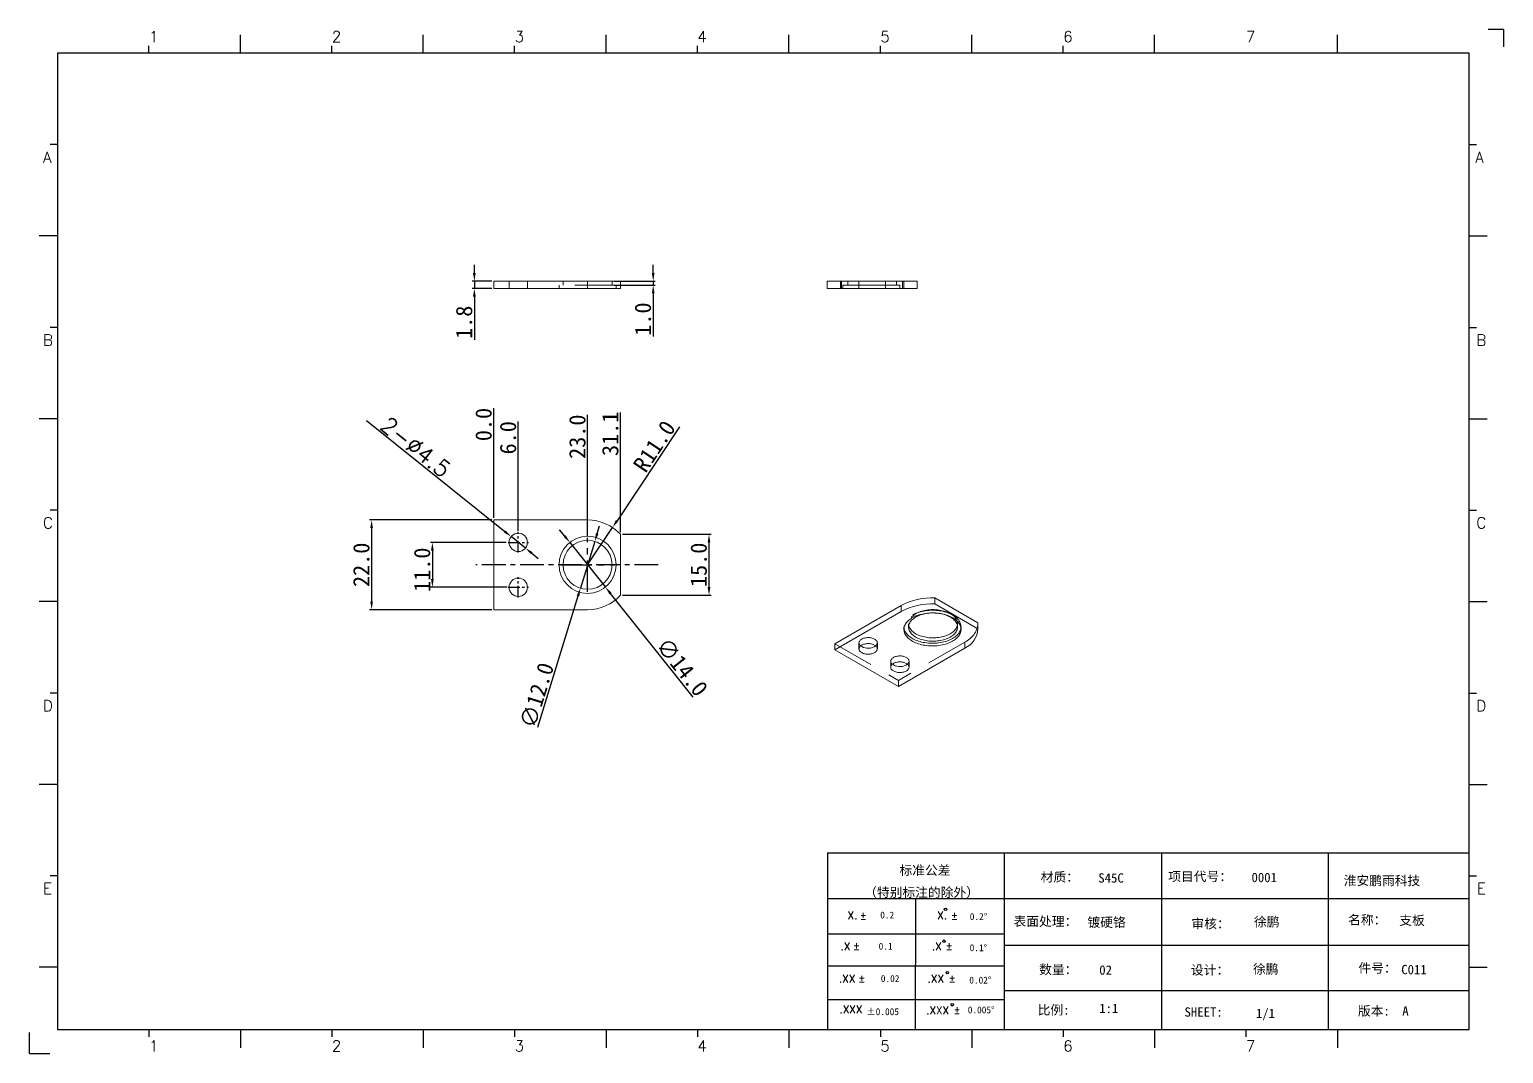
# Model space of a CAD drawing. Extents: x 83 to 30050, y -7164 to 695.
# Drawn here: x 9193 to 9554.4, y -1682.8 to -1431.7 of the extents above; entities that cross this region are included whole.
import ezdxf
from ezdxf.enums import TextEntityAlignment as Align

# ---------------------------------------------------------------- set-up
doc = ezdxf.new("R2010")
doc.units = 0
doc.header["$LTSCALE"] = 8
doc.header["$MEASUREMENT"] = 0
doc.header["$PDSIZE"] = 5
doc.linetypes.add('CENTER', pattern=[2, 1.25, -0.25, 0.25, -0.25])
doc.linetypes.add('HIDDEN', pattern=[1.905, 1.27, -0.635])
doc.layers.get('0').update_dxf_attribs({"linetype": 'CONTINUOUS'})
doc.layers.get('Defpoints').update_dxf_attribs({"linetype": 'CONTINUOUS'})
doc.layers.add('41', color=3, linetype='CONTINUOUS')
doc.layers.add('dim', color=82, linetype='CONTINUOUS', lineweight=9)
doc.styles.add('SIMPLEX', font='SIMPLEX')
doc.styles.get("Standard").update_dxf_attribs({"font": '', "height": 4})
doc.styles.get('Standard').set_extended_font_data('SimSun')
doc.dimstyles.new('ISO-25', dxfattribs={"dimtxt": 6, "dimasz": 2.5, "dimexe": 1.25, "dimexo": 0.625, "dimtad": 1, "dimdec": 1, "dimzin": 1, "dimdsep": 46, "dimtxsty": 'Standard', "dimcen": 2.5, "dimadec": 0, "dimazin": 0, "dimtm": 1e-09, "dimtfac": 1, "dimtdec": 1, "dimtmove": 0, "dimatfit": 3, "dimfxl": 1, "dimtolj": 1, "dimtzin": 0, "dimarcsym": 0})

# ---------------------------------------------------------------- blocks, each defined once
blk = doc.blocks.new('A$C0BB32EA6')
at = {"layer": '41'}
for p, q in [((90.21, 427.84), (90.21, 435.66)), ((168.4, 427.84), (168.4, 435.66)), ((168.4, 427.84), (168.4, 435.66)), ((168.4, 427.84), (168.4, 435.66)), ((246.58, 427.84), (246.58, 435.66)), ((246.58, 427.84), (246.58, 435.66)), ((324.77, 427.84), (324.77, 435.66)), ((402.96, 427.84), (402.96, 435.66)), ((481.15, 427.84), (481.15, 435.66)), ((559.34, 427.84), (559.34, 435.66)), ((51.11, 427.84), (51.11, 430.97)), ((129.3, 427.84), (129.3, 430.97)), ((129.3, 427.84), (129.3, 430.97)), ((129.3, 427.84), (129.3, 430.97)), ((207.49, 427.84), (207.49, 430.97)), ((207.49, 427.84), (207.49, 430.97)), ((285.68, 427.84), (285.68, 430.97)), ((363.87, 427.84), (363.87, 430.97)), ((442.06, 427.84), (442.06, 430.97)), ((615.63, 427.84), (12.02, 427.84)), ((12.02, 427.84), (12.02, 10.32)), ((615.63, 10.32), (615.63, 427.84)), ((12.02, 388.75), (8.89, 388.75)), ((615.63, 388.75), (618.76, 388.75)), ((12.02, 349.66), (4.2, 349.66)), ((615.63, 349.66), (623.45, 349.66)), ((12.02, 310.56), (8.89, 310.56)), ((615.63, 310.56), (618.76, 310.56)), ((12.02, 271.47), (4.2, 271.47)), ((615.63, 271.47), (623.45, 271.47)), ((12.02, 232.37), (8.89, 232.37)), ((615.63, 232.37), (618.76, 232.37)), ((12.02, 193.28), (4.2, 193.28)), ((615.63, 193.28), (623.45, 193.28)), ((12.02, 154.18), (8.89, 154.18)), ((615.63, 154.18), (618.76, 154.18)), ((12.02, 115.09), (4.2, 115.09)), ((615.63, 115.09), (623.45, 115.09)), ((341.34, 85.85), (615.63, 85.85)), ((341.34, 85.85), (341.34, 10.32)), ((416.87, 85.85), (416.87, 10.32)), ((484.16, 85.85), (484.16, 10.32)), ((555.4, 85.7), (555.4, 10.17)), ((12.02, 76), (8.89, 76)), ((615.63, 76), (618.76, 76)), ((615.63, 66.14), (341.34, 66.14)), ((378.86, 10.02), (379.1, 65.84)), ((341.34, 51.12), (416.87, 51.12)), ((615.63, 46.17), (416.87, 46.17)), ((12.02, 36.9), (4.2, 36.9)), ((341.34, 37.5), (401.12, 37.5)), ((341.34, 37.5), (416.87, 37.5)), ((615.63, 36.9), (623.45, 36.9)), ((615.63, 26.74), (416.87, 26.74)), ((341.34, 23.05), (401.87, 23.05)), ((341.34, 23.05), (401.87, 23.05)), ((341.34, 23.05), (401.87, 23.05)), ((341.34, 23.05), (401.87, 23.05)), ((341.34, 23.05), (401.87, 23.05)), ((341.34, 23.05), (416.87, 23.05)), ((12.02, 10.32), (615.63, 10.32)), ((51.11, 10.32), (51.11, 7.19)), ((90.21, 10.32), (90.21, 2.5)), ((129.3, 10.32), (129.3, 7.19)), ((168.4, 10.32), (168.4, 2.5)), ((207.49, 10.32), (207.49, 7.19)), ((246.58, 10.32), (246.58, 2.5)), ((285.68, 10.32), (285.68, 7.19)), ((324.77, 10.32), (324.77, 2.5)), ((326.34, 10.32), (401.87, 10.32)), ((363.87, 10.32), (363.87, 7.19)), ((402.96, 10.32), (402.96, 2.5)), ((442.06, 10.32), (442.06, 7.19)), ((481.15, 10.32), (481.15, 2.5)), ((520.24, 10.32), (520.24, 7.19)), ((559.34, 10.32), (559.34, 2.5))]:
    blk.add_line(p, q, dxfattribs=at)
at = {"layer": '41', "linetype": 'Continuous'}
for p, q in [((630.37, 437.94), (623.79, 437.94)), ((630.37, 437.94), (630.37, 430.59)), ((0, 0), (0, 8.98)), ((0, 0), (8.64, 0))]:
    blk.add_line(p, q, dxfattribs=at)
at = {"layer": '41'}
for centre in [(391.73, 61.61), (391.07, 48.04), (392.49, 34.54), (394.6, 20.83)]:
    blk.add_circle(centre, 0.516, dxfattribs=at)
at = {"layer": '41', "style": 'SIMPLEX'}
for s, height, p in [('1', 4.69, (51.11, 432.54)), ('2', 4.69, (129.3, 432.54)), ('3', 4.69, (207.49, 432.54)), ('4', 4.69, (285.68, 432.54)), ('5', 4.69, (363.87, 432.54)), ('6', 4.69, (442.06, 432.54)), ('7', 4.69, (520.24, 432.54)), ('A', 4.75, (5.76, 380.93)), ('A', 4.75, (618.27, 380.93)), ('B', 4.75, (5.76, 302.74)), ('B', 4.75, (618.72, 302.74)), ('C', 4.75, (5.76, 224.55)), ('C', 4.75, (618.72, 224.55)), ('D', 4.75, (5.76, 146.37)), ('D', 4.75, (618.72, 146.37)), ('E', 4.75, (5.76, 68.18)), ('E', 4.75, (618.95, 68.18)), ('X.', 3.284, (349.84, 57.49)), ('%%p', 3.284, (355.04, 57.36)), ('X.', 3.284, (388.21, 57.49)), ('%%p', 3.284, (394.07, 57.36)), ('.X', 3.284, (346.89, 44.16)), ('%%p', 3.284, (352.09, 44.33)), ('.X', 3.284, (385.9, 44.16)), ('%%p', 3.284, (391.76, 44.33)), ('.XX', 3.284, (346.2, 30.42)), ('%%p', 3.284, (354.44, 30.46)), ('.XX', 3.284, (384.11, 30.42)), ('%%p', 3.284, (393.01, 30.46)), ('.XXX', 3.284, (383.48, 16.83)), ('%%p', 3.284, (395.11, 16.95)), ('1', 4.69, (51.11, 0.87)), ('2', 4.69, (129.3, 0.87)), ('3', 4.69, (207.49, 0.87)), ('4', 4.69, (285.68, 0.87)), ('5', 4.69, (363.87, 0.87)), ('6', 4.69, (442.06, 0.87)), ('7', 4.69, (520.24, 0.87))]:
    blk.add_text(s, height=height, dxfattribs=at).set_placement(p)
at = {"layer": '41', "linetype": 'Continuous'}
for s, p in [('标准公差', (372.08, 76.36)), ('材质：', (432.42, 73.5)), ('项目代号：', (486.99, 73.71)), ('淮安鹏雨科技', (562.04, 71.96)), ('（特别标注的除外）', (356.94, 66.94)), ('表面处理：', (420.83, 54.55)), ('审核：', (496.9, 53.5)), ('名称：', (563.9, 55.18)), ('数量：', (431.79, 33.91)), ('设计：', (496.69, 33.7)), ('件号：', (568.32, 34.55)), ('比例:', (431.16, 16.65)), ('SHEET:', (493.95, 15.75)), ('1/1', (524.5, 15.18)), ('版本:', (568.11, 16.23))]:
    blk.add_text(s, height=4, dxfattribs=at).set_placement(p)
at = {"layer": '41'}
for s, p in [('0.2', (363.82, 57.75)), ('0.2%%D', (402.12, 57.11)), ('0.1', (363.14, 44.41)), ('0.1%%D', (402.07, 43.76)), ('0.02', (364.07, 30.58)), ('0.02%%D', (401.9, 29.93)), ('0.005%%D', (401.27, 17.16))]:
    blk.add_text(s, height=2.929, dxfattribs=at).set_placement(p)
at = {"layer": '41', "style": 'SIMPLEX'}
blk.add_text('.XXX', height=3.284, dxfattribs=at).set_placement((351.31, 18.87), align=Align.MIDDLE_CENTER)
at = {"layer": '41'}
blk.add_text('%%P0.005', height=2.929, dxfattribs=at).set_placement((364.87, 17.89), align=Align.MIDDLE_CENTER)
at = {"layer": '41', "linetype": 'Continuous'}
for tag, p in [('材质', (457.07, 73.08)), ('代号', (522.6, 73.29)), ('表面处理', (452.44, 54.13)), ('审核', (523.65, 54.34)), ('名称', (585.81, 54.97)), ('数量', (457.5, 33.7)), ('设计', (523.23, 34.13)), ('件号', (586.65, 33.91)), ('比例', (457.5, 17.28)), ('版本', (587.08, 16.23))]:
    blk.add_attdef(tag, p, '', height=4, dxfattribs=at)
blk = doc.blocks.new('*D411')
at = {"layer": 'Defpoints', "color": 0}
for p in [(9310.37, -1557.49), (9291.79, -1568.49), (9310.6, -1568.49)]:
    blk.add_point(p, dxfattribs=at)
at = {"layer": 'dim', "color": 0, "lineweight": -2}
for p, q in [((9309.88, -1557.49), (9291.29, -1557.49)), ((9291.79, -1559.49), (9291.79, -1566.49)), ((9310.1, -1568.49), (9291.29, -1568.49))]:
    blk.add_line(p, q, dxfattribs=at)
at = {"layer": 'dim', "color": 0}
for points in [[(9291.46, -1559.49), (9292.12, -1559.49), (9291.79, -1557.49)], [(9291.46, -1566.49), (9292.12, -1566.49), (9291.79, -1568.49)]]:
    blk.add_solid(points, dxfattribs=at)
at = {"layer": 'dim', "color": 0, "insert": (9289.29, -1564.2), "char_height": 4, "attachment_point": 5, "rotation": 90}
blk.add_mtext('\\A1;11.0', dxfattribs=at)
blk = doc.blocks.new('*D412')
at = {"layer": 'Defpoints', "color": 0}
for p in [(9306.85, -1551.99), (9276.89, -1573.99), (9306.85, -1573.99)]:
    blk.add_point(p, dxfattribs=at)
at = {"layer": 'dim', "color": 0, "lineweight": -2}
for p, q in [((9306.35, -1551.99), (9276.39, -1551.99)), ((9276.89, -1553.99), (9276.89, -1571.99)), ((9306.35, -1573.99), (9276.39, -1573.99))]:
    blk.add_line(p, q, dxfattribs=at)
at = {"layer": 'dim', "color": 0}
for points in [[(9276.56, -1553.99), (9277.22, -1553.99), (9276.89, -1551.99)], [(9276.56, -1571.99), (9277.22, -1571.99), (9276.89, -1573.99)]]:
    blk.add_solid(points, dxfattribs=at)
at = {"layer": 'dim', "color": 0, "insert": (9274.39, -1562.99), "char_height": 4, "attachment_point": 5, "rotation": 90}
blk.add_mtext('\\A1;22.0', dxfattribs=at)
blk = doc.blocks.new('*D413')
at = {"layer": 'Defpoints', "color": 0}
for p in [(9337.92, -1555.51), (9337.92, -1570.46), (9359.61, -1570.46)]:
    blk.add_point(p, dxfattribs=at)
at = {"layer": 'dim', "color": 0, "lineweight": -2}
for p, q in [((9338.42, -1555.51), (9360.11, -1555.51)), ((9359.61, -1557.51), (9359.61, -1568.46)), ((9338.42, -1570.46), (9360.11, -1570.46))]:
    blk.add_line(p, q, dxfattribs=at)
at = {"layer": 'dim', "color": 0}
for points in [[(9359.28, -1557.51), (9359.94, -1557.51), (9359.61, -1555.51)], [(9359.28, -1568.46), (9359.94, -1568.46), (9359.61, -1570.46)]]:
    blk.add_solid(points, dxfattribs=at)
at = {"layer": 'dim', "color": 0, "insert": (9357.11, -1562.99), "char_height": 4, "attachment_point": 5, "rotation": 90}
blk.add_mtext('\\A1;15.0', dxfattribs=at)
blk = doc.blocks.new('*D414')
at = {"layer": 'Defpoints', "color": 0}
for p in [(9306.85, -1533.08), (9306.85, -1551.99), (9306.85, -1551.99)]:
    blk.add_point(p, dxfattribs=at)
at = {"layer": 'dim', "color": 0, "lineweight": -2}
blk.add_line((9306.85, -1551.49), (9306.85, -1524.6), dxfattribs=at)
at = {"layer": 'dim', "color": 0, "insert": (9304.35, -1528.59), "char_height": 4, "attachment_point": 5, "rotation": 90}
blk.add_mtext('\\A1;0.0', dxfattribs=at)
blk = doc.blocks.new('*D415')
at = {"layer": 'Defpoints', "color": 0}
for p in [(9312.85, -1536.33), (9306.85, -1551.99), (9312.85, -1555.24)]:
    blk.add_point(p, dxfattribs=at)
at = {"layer": 'dim', "color": 0, "lineweight": -2}
blk.add_line((9312.85, -1554.74), (9312.85, -1527.85), dxfattribs=at)
at = {"layer": 'dim', "color": 0, "insert": (9310.35, -1531.84), "char_height": 4, "attachment_point": 5, "rotation": 90}
blk.add_mtext('\\A1;6.0', dxfattribs=at)
blk = doc.blocks.new('*D416')
at = {"layer": 'Defpoints', "color": 0}
for p in [(9329.85, -1537.48), (9306.85, -1551.99), (9329.85, -1556.39)]:
    blk.add_point(p, dxfattribs=at)
at = {"layer": 'dim', "color": 0, "lineweight": -2}
blk.add_line((9329.85, -1555.89), (9329.85, -1526.18), dxfattribs=at)
at = {"layer": 'dim', "color": 0, "insert": (9327.35, -1531.58), "char_height": 4, "attachment_point": 5, "rotation": 90}
blk.add_mtext('\\A1;23.0', dxfattribs=at)
blk = doc.blocks.new('*D417')
at = {"layer": 'Defpoints', "color": 0}
for p in [(9337.92, -1536.6), (9306.85, -1551.99), (9337.92, -1555.51)]:
    blk.add_point(p, dxfattribs=at)
at = {"layer": 'dim', "color": 0, "lineweight": -2}
blk.add_line((9337.92, -1555.01), (9337.92, -1525.63), dxfattribs=at)
at = {"layer": 'dim', "color": 0, "insert": (9335.42, -1530.87), "char_height": 4, "attachment_point": 5, "rotation": 90}
blk.add_mtext('\\A1;31.1', dxfattribs=at)
blk = doc.blocks.new('*D418')
at = {"layer": 'Defpoints', "color": 0}
for p in [(9335.95, -1553.83), (9329.85, -1562.99)]:
    blk.add_point(p, dxfattribs=at)
at = {"layer": 'dim', "color": 0, "lineweight": -2}
for p, q in [((9352.4, -1529.18), (9337.06, -1552.17)), ((9329.85, -1562.99), (9335.95, -1553.83))]:
    blk.add_line(p, q, dxfattribs=at)
at = {"layer": 'dim', "color": 0}
blk.add_solid([(9336.79, -1551.99), (9337.34, -1552.35), (9335.95, -1553.83)], dxfattribs=at)
at = {"layer": 'dim', "color": 0, "insert": (9346.22, -1533.93), "char_height": 4, "attachment_point": 5, "rotation": 56.3016}
blk.add_mtext('\\A1;R11.0', dxfattribs=at)
blk = doc.blocks.new('*D419')
at = {"layer": 'Defpoints', "color": 0}
for p in [(9302.08, -1495.24), (9306.85, -1493.44), (9306.85, -1495.24)]:
    blk.add_point(p, dxfattribs=at)
at = {"layer": 'dim', "color": 0, "lineweight": -2}
for p, q in [((9302.08, -1491.44), (9302.08, -1489.44)), ((9306.35, -1493.44), (9301.58, -1493.44)), ((9306.35, -1495.24), (9301.58, -1495.24)), ((9302.08, -1493.44), (9302.08, -1495.24)), ((9302.08, -1497.24), (9302.08, -1507.8))]:
    blk.add_line(p, q, dxfattribs=at)
at = {"layer": 'dim', "color": 0}
for points in [[(9301.74, -1491.44), (9302.41, -1491.44), (9302.08, -1493.44)], [(9301.74, -1497.24), (9302.41, -1497.24), (9302.08, -1495.24)]]:
    blk.add_solid(points, dxfattribs=at)
at = {"layer": 'dim', "color": 0, "insert": (9299.58, -1503.52), "char_height": 4, "attachment_point": 5, "rotation": 90}
blk.add_mtext('\\A1;1.8', dxfattribs=at)
blk = doc.blocks.new('*D420')
at = {"layer": 'Defpoints', "color": 0}
for p in [(9335.85, -1493.44), (9335.85, -1494.44), (9345.93, -1494.44)]:
    blk.add_point(p, dxfattribs=at)
at = {"layer": 'dim', "color": 0, "lineweight": -2}
for p, q in [((9345.93, -1491.44), (9345.93, -1489.44)), ((9336.35, -1493.44), (9346.43, -1493.44)), ((9336.35, -1494.44), (9346.43, -1494.44)), ((9345.93, -1493.44), (9345.93, -1494.44)), ((9345.93, -1496.44), (9345.93, -1507.04))]:
    blk.add_line(p, q, dxfattribs=at)
at = {"layer": 'dim', "color": 0}
for points in [[(9345.6, -1491.44), (9346.26, -1491.44), (9345.93, -1493.44)], [(9345.6, -1496.44), (9346.26, -1496.44), (9345.93, -1494.44)]]:
    blk.add_solid(points, dxfattribs=at)
at = {"layer": 'dim', "color": 0, "insert": (9343.43, -1502.74), "char_height": 4, "attachment_point": 5, "rotation": 90}
blk.add_mtext('\\A1;1.0', dxfattribs=at)
blk = doc.blocks.new('*D421')
at = {"layer": 'Defpoints', "color": 0}
for p in [(9311.1, -1556.08), (9314.6, -1558.89)]:
    blk.add_point(p, dxfattribs=at)
at = {"layer": 'dim', "color": 0, "lineweight": -2}
for p, q in [((9275.62, -1527.61), (9309.54, -1554.83)), ((9314.6, -1558.89), (9311.1, -1556.08)), ((9316.16, -1560.15), (9317.72, -1561.4))]:
    blk.add_line(p, q, dxfattribs=at)
at = {"layer": 'dim', "color": 0}
for points in [[(9309.74, -1554.57), (9309.33, -1555.09), (9311.1, -1556.08)], [(9316.37, -1559.89), (9315.96, -1560.41), (9314.6, -1558.89)]]:
    blk.add_solid(points, dxfattribs=at)
at = {"layer": 'dim', "color": 0, "insert": (9286.31, -1532.99), "char_height": 4, "attachment_point": 5, "rotation": 321.256}
blk.add_mtext('\\A1;{\\Ftxt,bigfont|c134; 2-∅4.5}', dxfattribs=at)
blk = doc.blocks.new('*D422')
at = {"layer": 'Defpoints', "color": 0}
for p in [(9325.49, -1557.51), (9334.21, -1568.46)]:
    blk.add_point(p, dxfattribs=at)
at = {"layer": 'dim', "color": 0, "lineweight": -2}
for p, q in [((9324.24, -1555.95), (9322.99, -1554.38)), ((9325.49, -1557.51), (9334.21, -1568.46)), ((9355.7, -1595.43), (9335.46, -1570.02))]:
    blk.add_line(p, q, dxfattribs=at)
at = {"layer": 'dim', "color": 0}
for points in [[(9324.5, -1555.74), (9323.98, -1556.16), (9325.49, -1557.51)], [(9335.72, -1569.82), (9335.2, -1570.23), (9334.21, -1568.46)]]:
    blk.add_solid(points, dxfattribs=at)
at = {"layer": 'dim', "color": 0, "insert": (9353.02, -1588.05), "char_height": 4, "attachment_point": 5, "rotation": 308.5533}
blk.add_mtext('\\A1;∅14.0', dxfattribs=at)
blk = doc.blocks.new('*D423')
at = {"layer": 'Defpoints', "color": 0}
for p in [(9331.61, -1557.25), (9328.09, -1568.72)]:
    blk.add_point(p, dxfattribs=at)
at = {"layer": 'dim', "color": 0, "lineweight": -2}
for p, q in [((9332.2, -1555.34), (9332.79, -1553.43)), ((9331.61, -1557.25), (9328.09, -1568.72)), ((9317.61, -1602.83), (9327.5, -1570.63))]:
    blk.add_line(p, q, dxfattribs=at)
at = {"layer": 'dim', "color": 0}
for points in [[(9331.88, -1555.24), (9332.52, -1555.44), (9331.61, -1557.25)], [(9327.18, -1570.54), (9327.82, -1570.73), (9328.09, -1568.72)]]:
    blk.add_solid(points, dxfattribs=at)
at = {"layer": 'dim', "color": 0, "insert": (9317.41, -1594.98), "char_height": 4, "attachment_point": 5, "rotation": 72.9284}
blk.add_mtext('\\A1;∅12.0', dxfattribs=at)

msp = doc.modelspace()

# ---------------------------------------------------------------- linework, layer by layer
at = {"color": 7, "linetype": 'Continuous', "lineweight": 15}
for p, q in [((9306.85, -1495.24), (9306.85, -1493.44)), ((9306.85, -1493.44), (9329.85, -1493.44)), ((9329.85, -1495.24), (9306.85, -1495.24)), ((9329.85, -1493.44), (9329.85, -1495.24)), ((9337.916, -1493.44), (9329.85, -1493.44)), ((9337.916, -1495.24), (9329.85, -1495.24)), ((9337.916, -1495.24), (9337.916, -1493.44)), ((9388.609, -1493.44), (9388.609, -1495.24)), ((9392.13, -1493.44), (9388.609, -1493.44)), ((9392.13, -1495.24), (9388.609, -1495.24)), ((9392.13, -1495.24), (9392.13, -1493.44)), ((9392.13, -1493.44), (9407.088, -1493.44)), ((9392.13, -1495.24), (9407.088, -1495.24)), ((9407.088, -1493.44), (9407.088, -1495.24)), ((9410.609, -1493.44), (9407.088, -1493.44)), ((9410.609, -1495.24), (9407.088, -1495.24)), ((9410.609, -1493.44), (9410.609, -1495.24)), ((9306.85, -1573.986), (9306.85, -1551.986)), ((9329.85, -1551.986), (9306.85, -1551.986)), ((9337.916, -1555.507), (9337.916, -1570.464)), ((9414.957, -1572.561), (9414.957, -1571.091)), ((9414.957, -1571.091), (9425.534, -1577.197)), ((9306.85, -1573.986), (9329.85, -1573.986)), ((9390.5, -1582.335), (9406.764, -1572.946)), ((9406.764, -1574.416), (9390.5, -1583.805)), ((9406.764, -1572.946), (9406.764, -1574.416)), ((9414.957, -1572.561), (9425.534, -1578.666)), ((9425.534, -1577.197), (9425.534, -1578.666)), ((9425.542, -1577.437), (9425.534, -1577.197)), ((9425.542, -1578.906), (9425.542, -1577.437)), ((9390.5, -1583.805), (9390.5, -1582.335)), ((9406.057, -1592.785), (9390.5, -1583.805)), ((9406.057, -1592.785), (9422.32, -1583.397))]:
    msp.add_line(p, q, dxfattribs=at)
at = {"color": 7, "linetype": 'HIDDEN', "lineweight": 0}
for p, q in [((9310.6, -1493.44), (9310.6, -1495.24)), ((9315.1, -1495.24), (9315.1, -1493.44)), ((9336.85, -1494.44), (9322.85, -1494.44)), ((9322.85, -1494.44), (9322.85, -1495.24)), ((9323.85, -1493.44), (9323.85, -1494.44)), ((9329.85, -1493.44), (9329.85, -1495.24)), ((9335.85, -1494.44), (9335.85, -1493.44)), ((9336.85, -1495.24), (9336.85, -1494.44)), ((9391.859, -1493.44), (9391.859, -1495.24)), ((9399.414, -1494.44), (9392.414, -1494.44)), ((9392.414, -1494.44), (9392.414, -1495.24)), ((9393.609, -1493.44), (9393.609, -1494.44)), ((9396.359, -1495.24), (9396.359, -1493.44)), ((9406.414, -1494.44), (9399.414, -1494.44)), ((9402.859, -1493.44), (9402.859, -1495.24)), ((9405.609, -1494.44), (9405.609, -1493.44)), ((9406.414, -1495.24), (9406.414, -1494.44)), ((9407.359, -1495.24), (9407.359, -1493.44)), ((9407.404, -1578.174), (9407.404, -1578.827)), ((9408.542, -1577.437), (9408.542, -1578.253)), ((9420.542, -1578.253), (9420.542, -1577.437)), ((9421.404, -1578.827), (9421.404, -1578.174)), ((9390.5, -1582.335), (9406.057, -1591.316)), ((9396.382, -1582.131), (9396.382, -1583.601)), ((9400.882, -1583.601), (9400.882, -1582.131)), ((9422.32, -1581.927), (9406.057, -1591.316)), ((9422.32, -1581.927), (9422.32, -1583.397)), ((9404.16, -1586.621), (9404.16, -1588.091)), ((9408.66, -1588.091), (9408.66, -1586.621)), ((9406.057, -1591.316), (9406.057, -1592.785))]:
    msp.add_line(p, q, dxfattribs=at)
at = {"color": 1, "linetype": 'CENTER', "ltscale": 0.28575}
for p, q in [((9310.375, -1557.486), (9315.325, -1557.486)), ((9312.85, -1559.961), (9312.85, -1555.011)), ((9312.85, -1570.961), (9312.85, -1566.011)), ((9310.375, -1568.486), (9315.325, -1568.486))]:
    msp.add_line(p, q, dxfattribs=at)
at = {"color": 1, "linetype": 'CENTER', "ltscale": 0.762}
for p, q in [((9329.85, -1569.586), (9329.85, -1556.386)), ((9323.25, -1562.986), (9336.45, -1562.986))]:
    msp.add_line(p, q, dxfattribs=at)
at = {"color": 1, "linetype": 'CENTER', "ltscale": 0.5842}
msp.add_line((9347.161, -1562.986), (9302.405, -1562.986), dxfattribs=at)
at = {"color": 7, "linetype": 'HIDDEN', "lineweight": 0, "flags": 128}
for points in [[(9419.354, -1575.316), (9419.043, -1575.147), (9418.715, -1574.99), (9418.37, -1574.844), (9418.011, -1574.71), (9417.639, -1574.59), (9417.254, -1574.483), (9416.859, -1574.389), (9416.455, -1574.31), (9416.043, -1574.245), (9415.625, -1574.194), (9415.203, -1574.159), (9414.777, -1574.138), (9414.351, -1574.133), (9413.924, -1574.142), (9413.499, -1574.166), (9413.078, -1574.206), (9412.661, -1574.26), (9412.251, -1574.328), (9411.849, -1574.411), (9411.456, -1574.508), (9411.075, -1574.619), (9410.706, -1574.743), (9410.35, -1574.879), (9410.01, -1575.028), (9409.686, -1575.188), (9409.379, -1575.36), (9409.092, -1575.542), (9408.824, -1575.734), (9408.576, -1575.935), (9408.351, -1576.144), (9408.148, -1576.361), (9407.968, -1576.584), (9407.812, -1576.814), (9407.681, -1577.048), (9407.574, -1577.287), (9407.494, -1577.529), (9407.438, -1577.774), (9407.409, -1578.019), (9407.406, -1578.266), (9407.427, -1578.5)], [(9418.785, -1574.987), (9418.495, -1574.831), (9418.188, -1574.686), (9417.865, -1574.553), (9417.528, -1574.432), (9417.177, -1574.325), (9416.815, -1574.231), (9416.443, -1574.151), (9416.063, -1574.086), (9415.676, -1574.035), (9415.284, -1573.999), (9414.889, -1573.979), (9414.492, -1573.973), (9414.096, -1573.982), (9413.701, -1574.007), (9413.311, -1574.047), (9412.925, -1574.101), (9412.547, -1574.17), (9412.177, -1574.253), (9411.818, -1574.35), (9411.471, -1574.461), (9411.137, -1574.585), (9410.818, -1574.721), (9410.515, -1574.869), (9410.23, -1575.028), (9409.963, -1575.198), (9409.717, -1575.378), (9409.492, -1575.566), (9409.289, -1575.763), (9409.109, -1575.967), (9408.952, -1576.177), (9408.82, -1576.393), (9408.714, -1576.614), (9408.632, -1576.838), (9408.577, -1577.065), (9408.547, -1577.293), (9408.544, -1577.522), (9408.567, -1577.751), (9408.584, -1577.845)], [(9396.777, -1582.866), (9396.736, -1582.83), (9396.616, -1582.708), (9396.52, -1582.579), (9396.449, -1582.444), (9396.403, -1582.306), (9396.383, -1582.166), (9396.389, -1582.026), (9396.422, -1581.886), (9396.481, -1581.75), (9396.565, -1581.618), (9396.673, -1581.492), (9396.805, -1581.373), (9396.957, -1581.264), (9397.129, -1581.164), (9397.319, -1581.076), (9397.525, -1581), (9397.743, -1580.938), (9397.972, -1580.889), (9398.208, -1580.855), (9398.449, -1580.836), (9398.693, -1580.833), (9398.936, -1580.844), (9399.175, -1580.87), (9399.408, -1580.912), (9399.632, -1580.967), (9399.844, -1581.036), (9400.042, -1581.119), (9400.223, -1581.212), (9400.386, -1581.317), (9400.528, -1581.431), (9400.648, -1581.554), (9400.744, -1581.683), (9400.815, -1581.817), (9400.861, -1581.956), (9400.881, -1582.096), (9400.875, -1582.236), (9400.842, -1582.376), (9400.783, -1582.512), (9400.699, -1582.644), (9400.591, -1582.77), (9400.487, -1582.866)], [(9404.555, -1587.356), (9404.514, -1587.321), (9404.394, -1587.198), (9404.298, -1587.069), (9404.227, -1586.935), (9404.181, -1586.797), (9404.161, -1586.656), (9404.168, -1586.516), (9404.2, -1586.376), (9404.259, -1586.24), (9404.343, -1586.108), (9404.452, -1585.982), (9404.583, -1585.863), (9404.735, -1585.754), (9404.908, -1585.654), (9405.098, -1585.566), (9405.303, -1585.49), (9405.521, -1585.428), (9405.75, -1585.379), (9405.986, -1585.346), (9406.228, -1585.327), (9406.471, -1585.323), (9406.714, -1585.334), (9406.953, -1585.361), (9407.186, -1585.402), (9407.41, -1585.458), (9407.622, -1585.527), (9407.82, -1585.609), (9408.001, -1585.703), (9408.164, -1585.807), (9408.306, -1585.922), (9408.426, -1586.044), (9408.522, -1586.173), (9408.594, -1586.308), (9408.64, -1586.446), (9408.659, -1586.586), (9408.653, -1586.727), (9408.62, -1586.866), (9408.561, -1587.002), (9408.477, -1587.134), (9408.369, -1587.26), (9408.265, -1587.356)]]:
    msp.add_lwpolyline(points, dxfattribs=at)
at = {"color": 7, "linetype": 'Continuous', "lineweight": 15, "flags": 128}
for points in [[(9419.354, -1575.969), (9419.043, -1575.8), (9418.715, -1575.643), (9418.37, -1575.497), (9418.011, -1575.364), (9417.639, -1575.243), (9417.254, -1575.136), (9416.859, -1575.042), (9416.455, -1574.963), (9416.043, -1574.898), (9415.625, -1574.848), (9415.203, -1574.812), (9414.777, -1574.791), (9414.351, -1574.786), (9413.924, -1574.795), (9413.499, -1574.82), (9413.078, -1574.859), (9412.661, -1574.913), (9412.251, -1574.982), (9411.849, -1575.065), (9411.456, -1575.161), (9411.075, -1575.272), (9410.706, -1575.396), (9410.35, -1575.532), (9410.01, -1575.681), (9409.686, -1575.842), (9409.379, -1576.013), (9409.092, -1576.195), (9408.824, -1576.387), (9408.576, -1576.588), (9408.351, -1576.797), (9408.148, -1577.014), (9407.968, -1577.238), (9407.812, -1577.467), (9407.681, -1577.702), (9407.574, -1577.94), (9407.494, -1578.182), (9407.438, -1578.427), (9407.409, -1578.673), (9407.406, -1578.919), (9407.429, -1579.165), (9407.477, -1579.41), (9407.552, -1579.653), (9407.652, -1579.892), (9407.777, -1580.128), (9407.927, -1580.359), (9408.101, -1580.584), (9408.298, -1580.803), (9408.518, -1581.014), (9408.76, -1581.217), (9409.023, -1581.411), (9409.306, -1581.596), (9409.607, -1581.77), (9409.927, -1581.933), (9410.264, -1582.085), (9410.615, -1582.225), (9410.981, -1582.352), (9411.36, -1582.466), (9411.75, -1582.566), (9412.15, -1582.652), (9412.558, -1582.725), (9412.973, -1582.782), (9413.393, -1582.825), (9413.818, -1582.854), (9414.244, -1582.867), (9414.671, -1582.865), (9415.097, -1582.848), (9415.52, -1582.816), (9415.939, -1582.769), (9416.353, -1582.708), (9416.759, -1582.632), (9417.157, -1582.542), (9417.544, -1582.438), (9417.919, -1582.321), (9418.282, -1582.191), (9418.63, -1582.048), (9418.962, -1581.894), (9419.278, -1581.727), (9419.575, -1581.55), (9419.853, -1581.363), (9420.111, -1581.167), (9420.347, -1580.962), (9420.562, -1580.749), (9420.753, -1580.528), (9420.921, -1580.302), (9421.065, -1580.07), (9421.184, -1579.833), (9421.277, -1579.592), (9421.345, -1579.349), (9421.388, -1579.104), (9421.404, -1578.858), (9421.394, -1578.611), (9421.358, -1578.366), (9421.297, -1578.122), (9421.209, -1577.88), (9421.097, -1577.643), (9420.959, -1577.409), (9420.797, -1577.181), (9420.612, -1576.959), (9420.403, -1576.744), (9420.172, -1576.537), (9419.919, -1576.338), (9419.646, -1576.149), (9419.354, -1575.969)], [(9414.854, -1574.794), (9414.492, -1574.79), (9414.096, -1574.799), (9413.701, -1574.824), (9413.311, -1574.863), (9412.925, -1574.917), (9412.547, -1574.986), (9412.177, -1575.07), (9411.818, -1575.167), (9411.471, -1575.278), (9411.137, -1575.401), (9410.818, -1575.537), (9410.515, -1575.685), (9410.23, -1575.845), (9409.963, -1576.015), (9409.717, -1576.194), (9409.492, -1576.383), (9409.289, -1576.579), (9409.109, -1576.784), (9408.952, -1576.994), (9408.82, -1577.21), (9408.714, -1577.431), (9408.632, -1577.655), (9408.577, -1577.882), (9408.547, -1578.11), (9408.544, -1578.339), (9408.567, -1578.568), (9408.616, -1578.795), (9408.691, -1579.02), (9408.791, -1579.241), (9408.917, -1579.459), (9409.067, -1579.671), (9409.242, -1579.876), (9409.439, -1580.075), (9409.659, -1580.266), (9409.9, -1580.448), (9410.161, -1580.62), (9410.442, -1580.782), (9410.74, -1580.933), (9411.055, -1581.072), (9411.386, -1581.199), (9411.73, -1581.313), (9412.086, -1581.413), (9412.454, -1581.5), (9412.83, -1581.573), (9413.214, -1581.631), (9413.603, -1581.674), (9413.997, -1581.703), (9414.393, -1581.716), (9414.79, -1581.714), (9415.186, -1581.697), (9415.578, -1581.665), (9415.967, -1581.618), (9416.349, -1581.556), (9416.723, -1581.48), (9417.088, -1581.39), (9417.441, -1581.286), (9417.782, -1581.168), (9418.109, -1581.038), (9418.42, -1580.896), (9418.714, -1580.743), (9418.99, -1580.578), (9419.246, -1580.403), (9419.482, -1580.219), (9419.696, -1580.026), (9419.888, -1579.826), (9420.056, -1579.618), (9420.201, -1579.405), (9420.32, -1579.186), (9420.414, -1578.964), (9420.483, -1578.738), (9420.525, -1578.511), (9420.542, -1578.282), (9420.532, -1578.053), (9420.496, -1577.825), (9420.434, -1577.598), (9420.346, -1577.375), (9420.233, -1577.156), (9420.095, -1576.941), (9419.932, -1576.732), (9419.746, -1576.53), (9419.538, -1576.335), (9419.307, -1576.148), (9419.056, -1575.971), (9418.785, -1575.804), (9418.785, -1575.804)], [(9407.427, -1578.5), (9407.429, -1578.512), (9407.477, -1578.757), (9407.552, -1579), (9407.652, -1579.239), (9407.777, -1579.475), (9407.927, -1579.706), (9408.101, -1579.931), (9408.298, -1580.149), (9408.518, -1580.361), (9408.76, -1580.564), (9409.023, -1580.758), (9409.306, -1580.942), (9409.607, -1581.117), (9409.927, -1581.28), (9410.264, -1581.432), (9410.615, -1581.572), (9410.981, -1581.699), (9411.36, -1581.812), (9411.75, -1581.913), (9412.15, -1581.999), (9412.558, -1582.071), (9412.973, -1582.129), (9413.393, -1582.172), (9413.818, -1582.2), (9414.244, -1582.213), (9414.671, -1582.212), (9415.097, -1582.195), (9415.52, -1582.163), (9415.939, -1582.116), (9416.353, -1582.055), (9416.759, -1581.979), (9417.157, -1581.889), (9417.544, -1581.785), (9417.919, -1581.668), (9418.282, -1581.538), (9418.63, -1581.395), (9418.962, -1581.24), (9419.278, -1581.074), (9419.575, -1580.897), (9419.853, -1580.71), (9420.111, -1580.514), (9420.347, -1580.309), (9420.562, -1580.095), (9420.753, -1579.875), (9420.921, -1579.648), (9421.065, -1579.416), (9421.184, -1579.18), (9421.277, -1578.939), (9421.345, -1578.696), (9421.381, -1578.5)], [(9408.584, -1577.845), (9408.616, -1577.978), (9408.691, -1578.203), (9408.791, -1578.425), (9408.917, -1578.642), (9409.067, -1578.854), (9409.242, -1579.06), (9409.439, -1579.259), (9409.659, -1579.449), (9409.9, -1579.631), (9410.161, -1579.803), (9410.442, -1579.965), (9410.74, -1580.116), (9411.055, -1580.256), (9411.386, -1580.382), (9411.73, -1580.496), (9412.086, -1580.597), (9412.454, -1580.684), (9412.83, -1580.756), (9413.214, -1580.814), (9413.603, -1580.858), (9413.997, -1580.886), (9414.393, -1580.899), (9414.79, -1580.897), (9415.186, -1580.88), (9415.578, -1580.848), (9415.967, -1580.801), (9416.349, -1580.74), (9416.723, -1580.663), (9417.088, -1580.573), (9417.441, -1580.469), (9417.782, -1580.352), (9418.109, -1580.222), (9418.42, -1580.08), (9418.714, -1579.926), (9418.99, -1579.761), (9419.246, -1579.587), (9419.482, -1579.402), (9419.696, -1579.21), (9419.888, -1579.009), (9420.056, -1578.802), (9420.201, -1578.588), (9420.32, -1578.37), (9420.414, -1578.147), (9420.483, -1577.922), (9420.5, -1577.845)], [(9397.041, -1584.519), (9396.878, -1584.414), (9396.736, -1584.3), (9396.616, -1584.178), (9396.52, -1584.049), (9396.449, -1583.914), (9396.403, -1583.776), (9396.383, -1583.636), (9396.389, -1583.495), (9396.422, -1583.356), (9396.481, -1583.219), (9396.565, -1583.087), (9396.673, -1582.961), (9396.805, -1582.843), (9396.957, -1582.733), (9397.129, -1582.634), (9397.319, -1582.546), (9397.525, -1582.47), (9397.743, -1582.408), (9397.972, -1582.359), (9398.208, -1582.325), (9398.449, -1582.306), (9398.693, -1582.302), (9398.936, -1582.314), (9399.175, -1582.34), (9399.408, -1582.381), (9399.632, -1582.437), (9399.844, -1582.506), (9400.042, -1582.588), (9400.223, -1582.682), (9400.386, -1582.787), (9400.528, -1582.901), (9400.648, -1583.024), (9400.744, -1583.153), (9400.815, -1583.287), (9400.861, -1583.425), (9400.881, -1583.566), (9400.875, -1583.706), (9400.842, -1583.845), (9400.783, -1583.982), (9400.699, -1584.114), (9400.591, -1584.24), (9400.459, -1584.358), (9400.307, -1584.468), (9400.135, -1584.568), (9399.945, -1584.656), (9399.739, -1584.731), (9399.521, -1584.794), (9399.292, -1584.842), (9399.056, -1584.876), (9398.815, -1584.895), (9398.571, -1584.899), (9398.328, -1584.888), (9398.089, -1584.861), (9397.856, -1584.82), (9397.632, -1584.764), (9397.42, -1584.695), (9397.222, -1584.613), (9397.041, -1584.519)], [(9397.041, -1583.049), (9396.878, -1582.945), (9396.777, -1582.866)], [(9404.819, -1589.009), (9404.656, -1588.905), (9404.514, -1588.79), (9404.394, -1588.668), (9404.298, -1588.539), (9404.227, -1588.404), (9404.181, -1588.266), (9404.161, -1588.126), (9404.168, -1587.986), (9404.2, -1587.846), (9404.259, -1587.71), (9404.343, -1587.578), (9404.452, -1587.452), (9404.583, -1587.333), (9404.735, -1587.224), (9404.908, -1587.124), (9405.098, -1587.036), (9405.303, -1586.96), (9405.521, -1586.898), (9405.75, -1586.849), (9405.986, -1586.815), (9406.228, -1586.796), (9406.471, -1586.793), (9406.714, -1586.804), (9406.953, -1586.83), (9407.186, -1586.872), (9407.41, -1586.927), (9407.622, -1586.997), (9407.82, -1587.079), (9408.001, -1587.172), (9408.164, -1587.277), (9408.306, -1587.391), (9408.426, -1587.514), (9408.522, -1587.643), (9408.594, -1587.777), (9408.64, -1587.916), (9408.659, -1588.056), (9408.653, -1588.196), (9408.62, -1588.336), (9408.561, -1588.472), (9408.477, -1588.604), (9408.369, -1588.73), (9408.238, -1588.849), (9408.085, -1588.958), (9407.913, -1589.058), (9407.723, -1589.146), (9407.518, -1589.222), (9407.299, -1589.284), (9407.071, -1589.333), (9406.834, -1589.367), (9406.593, -1589.386), (9406.349, -1589.389), (9406.106, -1589.378), (9405.867, -1589.351), (9405.634, -1589.31), (9405.41, -1589.255), (9405.198, -1589.185), (9405.001, -1589.103), (9404.819, -1589.009)], [(9404.819, -1587.54), (9404.656, -1587.435), (9404.555, -1587.356)]]:
    msp.add_lwpolyline(points, dxfattribs=at)
at = {"color": 7, "linetype": 'Continuous', "lineweight": 15}
for centre, radius in [((9312.85, -1557.486), 2.25), ((9329.85, -1562.986), 7), ((9329.85, -1562.986), 6), ((9312.85, -1568.486), 2.25)]:
    msp.add_circle(centre, radius, dxfattribs=at)
for centre, radius, start, end in [((9329.85, -1562.986), 11, 42.83509, 90), ((9329.85, -1562.986), 11, 270, 317.16491), ((9414.283, -1587.132), 16.055, 87.59174, 117.9261), ((9414.283, -1588.602), 16.055, 87.59174, 117.9261), ((9414.938, -1582.838), 8.017, 61.33101, 83.30233), ((9420.139, -1578.458), 5.399, 293.82789, 357.78233), ((9398.614, -1580.137), 3.31, 241.63063, 304.4676), ((9406.392, -1584.627), 3.31, 241.63063, 304.4676)]:
    msp.add_arc(centre, radius, start, end, dxfattribs=at)
at = {"color": 7, "linetype": 'HIDDEN', "lineweight": 0}
for centre, radius, start, end in [((9414.551, -1584.982), 10.193, 82.54381, 88.2941), ((9417.705, -1577.579), 2.808, 354.56954, 67.38853), ((9418.019, -1578.403), 3.363, 358.34762, 66.62397), ((9420.078, -1576.917), 5.488, 294.11035, 354.56951)]:
    msp.add_arc(centre, radius, start, end, dxfattribs=at)

# ---------------------------------------------------------------- block references
at = {"layer": '41', "linetype": 'Continuous', "xscale": 0.5733089280001877, "yscale": 0.5733089280000172, "zscale": 0.5733089280000002}
msp.add_blockref('A$C0BB32EA6', (9193.008, -1682.809), dxfattribs=at).add_auto_attribs({'版本': 'A', '件号': 'C011', '名称': '支板', '设计': '徐鹏', '审核': '徐鹏', '代号': '0001', '比例': '1:1', '数量': '02', '表面处理': '镀硬铬', '材质': 'S45C'})

# ---------------------------------------------------------------- dimensions: what is measured, and where the dimension line sits
at = {"layer": 'dim'}
for base, p1, p2, picture, middle in [((9302.076, -1495.24), (9306.85, -1493.44), (9306.85, -1495.24), '*D419', (9299.576, -1503.518)), ((9345.93, -1494.44), (9335.85, -1493.44), (9335.85, -1494.44), '*D420', (9343.43, -1502.74)), ((9276.889, -1573.986), (9306.85, -1551.986), (9306.85, -1573.986), '*D412', (9274.389, -1562.986)), ((9359.61, -1570.464), (9337.916, -1555.507), (9337.916, -1570.464), '*D413', (9357.11, -1562.986))]:
    dim = msp.add_linear_dim(base=base, p1=p1, p2=p2, angle=90, dimstyle='ISO-25', override={"dimtxt": 2.5, "dimasz": 2, "dimexe": 0.49975, "dimexo": 0.49975, "dimgap": 0.49975}, dxfattribs=at)
    dim.commit()
    dim.dimension.update_dxf_attribs({"geometry": picture, "text_midpoint": middle})
dim = msp.add_diameter_dim_2p(p1=(9314.605, -1558.894), p2=(9311.095, -1556.077), text='{\\Ftxt,bigfont|c134; 2-<>}', dimstyle='ISO-25', override={"dimtxt": 2.5, "dimasz": 2, "dimexe": 0.49975, "dimexo": 0.49975, "dimgap": 0.49975}, dxfattribs=at)
dim.commit()
dim.dimension.update_dxf_attribs({"geometry": '*D421', "text_midpoint": (9284.747, -1534.936), "dimtype": 163})
for feature_location, offset, origin, picture, middle in [((9306.849926391, -1551.985577142), (0, 18.905932313), (9306.849926391, -1551.985577142), '*D414', (9304.350176391, -1528.59100594)), ((9337.916, -1555.507), (0, 18.906), (9306.85, -1551.986), '*D417', (9335.417, -1530.868)), ((9329.85, -1556.386), (0, 18.906), (9306.85, -1551.986), '*D416', (9327.35, -1531.58)), ((9312.85, -1555.236), (0, 18.906), (9306.85, -1551.986), '*D415', (9310.35, -1531.841))]:
    dim = msp.add_ordinate_dim(feature_location=feature_location, offset=offset, dtype=1, origin=origin, dimstyle='ISO-25', override={"dimtxt": 2.5, "dimasz": 2, "dimexe": 0.49975, "dimexo": 0.49975, "dimgap": 0.49975}, dxfattribs=at)
    dim.commit()
    dim.dimension.update_dxf_attribs({"geometry": picture, "text_midpoint": middle})
dim = msp.add_radius_dim(center=(9329.85, -1562.986), mpoint=(9335.953, -1553.834), dimstyle='ISO-25', override={"dimtxt": 2.5, "dimasz": 2, "dimexe": 0.49975, "dimexo": 0.49975, "dimgap": 0.49975}, dxfattribs=at)
dim.commit()
dim.dimension.update_dxf_attribs({"geometry": '*D418', "text_midpoint": (9348.304, -1535.313), "dimtype": 164})
for p1, p2, picture, middle in [((9331.611, -1557.25), (9328.089, -1568.721), '*D423', (9319.798, -1595.718)), ((9325.487, -1557.511), (9334.213, -1568.46), '*D422', (9351.067, -1589.608))]:
    dim = msp.add_diameter_dim_2p(p1=p1, p2=p2, dimstyle='ISO-25', override={"dimtxt": 2.5, "dimasz": 2, "dimexe": 0.49975, "dimexo": 0.49975, "dimgap": 0.49975}, dxfattribs=at)
    dim.commit()
    dim.dimension.update_dxf_attribs({"geometry": picture, "text_midpoint": middle, "dimtype": 163})
dim = msp.add_linear_dim(base=(9291.79, -1568.486), p1=(9310.375, -1557.486), p2=(9310.6, -1568.486), angle=90, dimstyle='ISO-25', override={"dimtxt": 2.5, "dimasz": 2, "dimexe": 0.49975, "dimexo": 0.49975, "dimgap": 0.49975}, dxfattribs=at)
dim.commit()
dim.dimension.update_dxf_attribs({"geometry": '*D411', "text_midpoint": (9291.79, -1564.202), "dimtype": 160})

doc.saveas('drawing.dxf')
